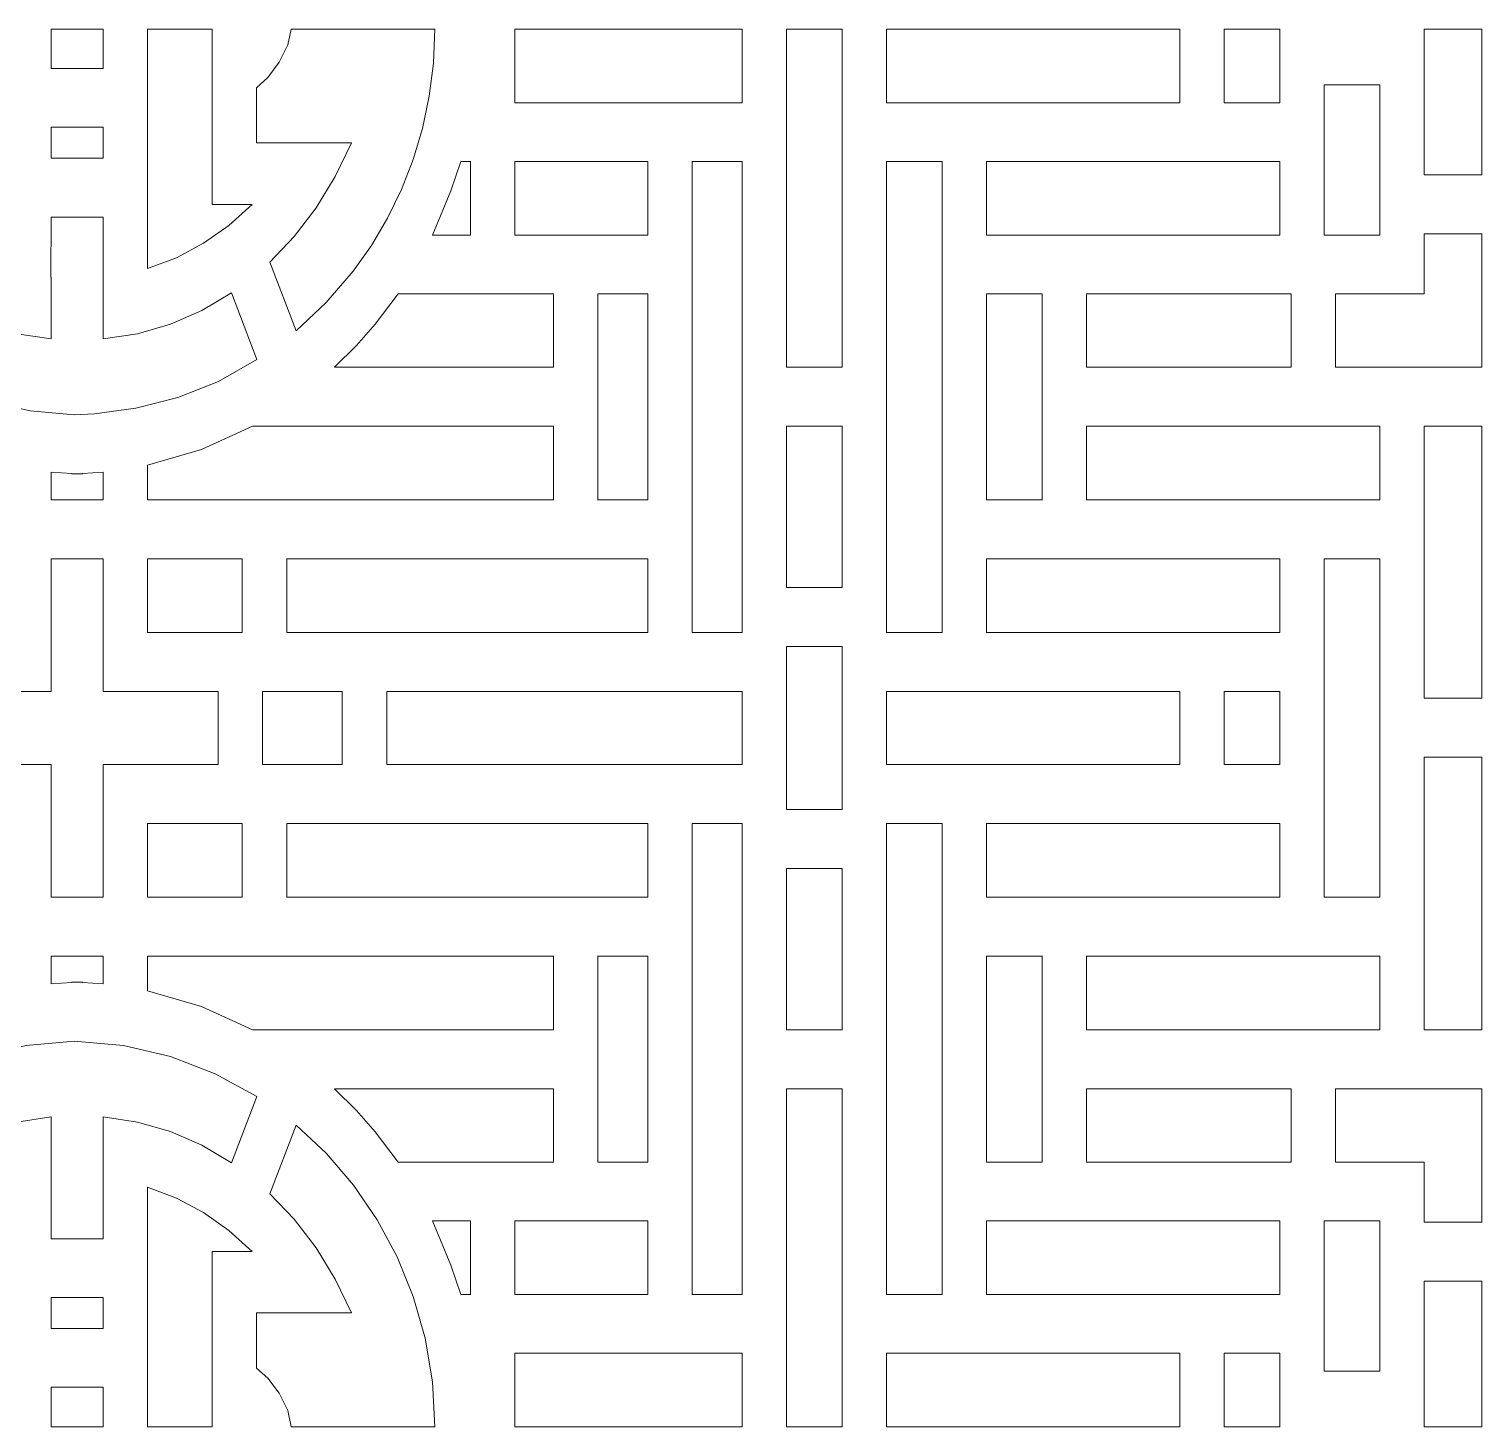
# Model space of a CAD drawing. Header units: millimetres. Extents: x -1200 to 1200, y -590 to 590.
# Drawn here: x -26 to 1200, y -590 to 590 of the extents above; entities that cross this region are included whole.
import ezdxf

# ---------------------------------------------------------------- set-up
doc = ezdxf.new("R2010")
doc.units = ezdxf.units.MM
doc.header["$MEASUREMENT"] = 0
doc.layers.add('Layer 1', color=7, linetype='Continuous')

msp = doc.modelspace()

# ---------------------------------------------------------------- linework, layer by layer
at = {"layer": 'Layer 1', "color": 250, "lineweight": 20}
for points, knots in [([(36.1132, 556.7265), (36.1132, 556.7265), (36.1132, 589.9734), (36.1132, 589.9734), (36.1132, 589.9734), (25.1447, 589.9734), (25.1447, 589.9734), (25.1447, 589.9734), (14.27, 589.9734), (14.27, 589.9734), (14.27, 589.9734), (3.2544, 589.9734), (3.2544, 589.9734), (3.2544, 589.9734), (-7.6671, 589.9734), (-7.6671, 589.9734), (-7.6671, 589.9734), (-7.6671, 556.7265), (-7.6671, 556.7265), (-7.6671, 556.7265), (36.1132, 556.7265), (36.1132, 556.7265)], [0, 0, 0, 0, 0.142857143, 0.142857143, 0.142857143, 0.285714286, 0.285714286, 0.285714286, 0.428571429, 0.428571429, 0.428571429, 0.571428571, 0.571428571, 0.571428571, 0.714285714, 0.714285714, 0.714285714, 0.857142857, 0.857142857, 0.857142857, 1, 1, 1, 1]), ([(73.6125, 589.9734), (73.6125, 589.9734), (73.5658, 387.8303), (73.5658, 387.8303), (73.5658, 387.8303), (97.9403, 396.9216), (97.9403, 396.9216), (97.9403, 396.9216), (120.9086, 409.1939), (120.9086, 409.1939), (120.9086, 409.1939), (142.2831, 424.259), (142.2831, 424.259), (142.2831, 424.259), (161.9234, 441.9861), (161.9234, 441.9861), (161.9234, 441.9861), (128.1742, 441.9861), (128.1742, 441.9861), (128.1742, 441.9861), (128.1742, 577.7008), (128.1742, 577.7008), (128.1742, 577.7008), (128.2208, 577.7008), (128.2208, 577.7008), (128.2208, 577.7008), (128.2208, 589.9734), (128.2208, 589.9734), (128.2208, 589.9734), (73.6125, 589.9734), (73.6125, 589.9734)], [0, 0, 0, 0, 0.1, 0.1, 0.1, 0.2, 0.2, 0.2, 0.3, 0.3, 0.3, 0.4, 0.4, 0.4, 0.5, 0.5, 0.5, 0.6, 0.6, 0.6, 0.7, 0.7, 0.7, 0.8, 0.8, 0.8, 0.9, 0.9, 0.9, 1, 1, 1, 1]), ([(194.9697, 589.9734), (194.9697, 589.9734), (192.0165, 576.6617), (192.0165, 576.6617), (192.0165, 576.6617), (184.7041, 562.0514), (184.7041, 562.0514), (184.7041, 562.0514), (175.1888, 548.9993), (175.1888, 548.9993), (175.1888, 548.9993), (165.6734, 540.4928), (165.6734, 540.4928), (165.6734, 540.4928), (165.6734, 493.9345), (165.6734, 493.9345), (165.6734, 493.9345), (245.828, 493.9345), (245.828, 493.9345), (245.828, 493.9345), (232.1408, 465.4927), (232.1408, 465.4927), (232.1408, 465.4927), (215.9691, 439.0641), (215.9691, 439.0641), (215.9691, 439.0641), (197.4539, 414.9084), (197.4539, 414.9084), (197.4539, 414.9084), (176.9232, 393.2202), (176.9232, 393.2202), (176.9232, 393.2202), (199.1883, 335.363), (199.1883, 335.363), (199.1883, 335.363), (224.547, 359.1292), (224.547, 359.1292), (224.547, 359.1292), (247.2809, 385.5576), (247.2809, 385.5576), (247.2809, 385.5576), (247.3278, 385.6226), (247.3278, 385.6226), (247.3278, 385.6226), (247.3278, 385.6876), (247.3278, 385.6876), (247.3278, 385.6876), (262.7028, 407.3112), (262.7028, 407.3112), (262.7028, 407.3112), (276.2962, 430.2977), (276.2962, 430.2977), (276.2962, 430.2977), (288.0147, 454.4538), (288.0147, 454.4538), (288.0147, 454.4538), (297.9049, 479.7785), (297.9049, 479.7785), (297.9049, 479.7785), (305.733, 506.0772), (305.733, 506.0772), (305.733, 506.0772), (311.4518, 533.2848), (311.4518, 533.2848), (311.4518, 533.2848), (314.9673, 561.272), (314.9673, 561.272), (314.9673, 561.272), (316.1391, 589.9734), (316.1391, 589.9734), (316.1391, 589.9734), (194.9697, 589.9734), (194.9697, 589.9734)], [0, 0, 0, 0, 0.041666667, 0.041666667, 0.041666667, 0.083333333, 0.083333333, 0.083333333, 0.125, 0.125, 0.125, 0.166666667, 0.166666667, 0.166666667, 0.208333333, 0.208333333, 0.208333333, 0.25, 0.25, 0.25, 0.291666667, 0.291666667, 0.291666667, 0.333333333, 0.333333333, 0.333333333, 0.375, 0.375, 0.375, 0.416666667, 0.416666667, 0.416666667, 0.458333333, 0.458333333, 0.458333333, 0.5, 0.5, 0.5, 0.541666667, 0.541666667, 0.541666667, 0.583333333, 0.583333333, 0.583333333, 0.625, 0.625, 0.625, 0.666666667, 0.666666667, 0.666666667, 0.708333333, 0.708333333, 0.708333333, 0.75, 0.75, 0.75, 0.791666667, 0.791666667, 0.791666667, 0.833333333, 0.833333333, 0.833333333, 0.875, 0.875, 0.875, 0.916666667, 0.916666667, 0.916666667, 0.958333333, 0.958333333, 0.958333333, 1, 1, 1, 1]), ([(383.6845, 589.9734), (383.6845, 589.9734), (575.4934, 589.9734), (575.4934, 589.9734), (575.4934, 589.9734), (575.4934, 527.8304), (575.4934, 527.8304), (575.4934, 527.8304), (383.6845, 527.8304), (383.6845, 527.8304), (383.6845, 527.8304), (383.6845, 589.9734), (383.6845, 589.9734)], [0, 0, 0, 0, 0.25, 0.25, 0.25, 0.5, 0.5, 0.5, 0.75, 0.75, 0.75, 1, 1, 1, 1]), ([(612.9926, 589.9734), (612.9926, 589.9734), (659.8667, 589.9734), (659.8667, 589.9734), (659.8667, 589.9734), (659.8667, 304.4538), (659.8667, 304.4538), (659.8667, 304.4538), (612.9926, 304.4538), (612.9926, 304.4538), (612.9926, 304.4538), (612.9926, 589.9734), (612.9926, 589.9734)], [0, 0, 0, 0, 0.25, 0.25, 0.25, 0.5, 0.5, 0.5, 0.75, 0.75, 0.75, 1, 1, 1, 1]), ([(697.3659, 589.9734), (697.3659, 589.9734), (945.0018, 589.9734), (945.0018, 589.9734), (945.0018, 589.9734), (945.0018, 527.8304), (945.0018, 527.8304), (945.0018, 527.8304), (697.3659, 527.8304), (697.3659, 527.8304), (697.3659, 527.8304), (697.3659, 589.9734), (697.3659, 589.9734)], [0, 0, 0, 0, 0.25, 0.25, 0.25, 0.5, 0.5, 0.5, 0.75, 0.75, 0.75, 1, 1, 1, 1]), ([(1029.3752, 527.8304), (1029.3752, 527.8304), (982.5012, 527.8304), (982.5012, 527.8304), (982.5012, 527.8304), (982.5012, 589.9734), (982.5012, 589.9734), (982.5012, 589.9734), (1029.3752, 589.9734), (1029.3752, 589.9734), (1029.3752, 589.9734), (1029.3752, 527.8304), (1029.3752, 527.8304)], [0, 0, 0, 0, 0.25, 0.25, 0.25, 0.5, 0.5, 0.5, 0.75, 0.75, 0.75, 1, 1, 1, 1]), ([(1199.95, 466.8564), (1199.95, 466.8564), (1185.6534, 466.8564), (1185.6534, 466.8564), (1185.6534, 466.8564), (1185.6534, 466.9864), (1185.6534, 466.9864), (1185.6534, 466.9864), (1151.2478, 466.9864), (1151.2478, 466.9864), (1151.2478, 466.9864), (1151.2478, 589.9734), (1151.2478, 589.9734), (1151.2478, 589.9734), (1199.95, 589.9734), (1199.95, 589.9734), (1199.95, 589.9734), (1199.95, 466.8564), (1199.95, 466.8564)], [0, 0, 0, 0, 0.166666667, 0.166666667, 0.166666667, 0.333333333, 0.333333333, 0.333333333, 0.5, 0.5, 0.5, 0.666666667, 0.666666667, 0.666666667, 0.833333333, 0.833333333, 0.833333333, 1, 1, 1, 1]), ([(1066.8744, 478.09), (1066.8744, 478.09), (1066.8744, 527.8304), (1066.8744, 527.8304), (1066.8744, 527.8304), (1066.8744, 543.0252), (1066.8744, 543.0252), (1066.8744, 543.0252), (1113.7485, 543.0252), (1113.7485, 543.0252), (1113.7485, 543.0252), (1113.7485, 416.0121), (1113.7485, 416.0121), (1113.7485, 416.0121), (1066.8744, 416.0121), (1066.8744, 416.0121), (1066.8744, 416.0121), (1066.8744, 478.09), (1066.8744, 478.09)], [0, 0, 0, 0, 0.166666667, 0.166666667, 0.166666667, 0.333333333, 0.333333333, 0.333333333, 0.5, 0.5, 0.5, 0.666666667, 0.666666667, 0.666666667, 0.833333333, 0.833333333, 0.833333333, 1, 1, 1, 1]), ([(36.1132, 480.9475), (36.1132, 480.9475), (36.1132, 507.0512), (36.1132, 507.0512), (36.1132, 507.0512), (-7.6671, 507.0512), (-7.6671, 507.0512), (-7.6671, 507.0512), (-7.6671, 480.9475), (-7.6671, 480.9475), (-7.6671, 480.9475), (36.1132, 480.9475), (36.1132, 480.9475)], [0, 0, 0, 0, 0.25, 0.25, 0.25, 0.5, 0.5, 0.5, 0.75, 0.75, 0.75, 1, 1, 1, 1]), ([(337.9356, 478.09), (337.9356, 478.09), (346.1853, 478.09), (346.1853, 478.09), (346.1853, 478.09), (346.1853, 416.0121), (346.1853, 416.0121), (346.1853, 416.0121), (314.0298, 416.0121), (314.0298, 416.0121), (314.0298, 416.0121), (329.4983, 453.2851), (329.4983, 453.2851), (329.4983, 453.2851), (337.9356, 478.09), (337.9356, 478.09)], [0, 0, 0, 0, 0.2, 0.2, 0.2, 0.4, 0.4, 0.4, 0.6, 0.6, 0.6, 0.8, 0.8, 0.8, 1, 1, 1, 1]), ([(383.6845, 478.09), (383.6845, 478.09), (495.9013, 478.09), (495.9013, 478.09), (495.9013, 478.09), (495.9013, 416.0121), (495.9013, 416.0121), (495.9013, 416.0121), (383.6845, 416.0121), (383.6845, 416.0121), (383.6845, 416.0121), (383.6845, 478.09), (383.6845, 478.09)], [0, 0, 0, 0, 0.25, 0.25, 0.25, 0.5, 0.5, 0.5, 0.75, 0.75, 0.75, 1, 1, 1, 1]), ([(533.4005, 478.09), (533.4005, 478.09), (575.4934, 478.09), (575.4934, 478.09), (575.4934, 478.09), (575.4934, 80.5578), (575.4934, 80.5578), (575.4934, 80.5578), (533.4005, 80.5578), (533.4005, 80.5578), (533.4005, 80.5578), (533.4005, 478.09), (533.4005, 478.09)], [0, 0, 0, 0, 0.25, 0.25, 0.25, 0.5, 0.5, 0.5, 0.75, 0.75, 0.75, 1, 1, 1, 1]), ([(697.3659, 478.09), (697.3659, 478.09), (744.2401, 478.09), (744.2401, 478.09), (744.2401, 478.09), (744.2401, 80.5578), (744.2401, 80.5578), (744.2401, 80.5578), (697.3659, 80.5578), (697.3659, 80.5578), (697.3659, 80.5578), (697.3659, 254.7138), (697.3659, 254.7138), (697.3659, 254.7138), (697.3659, 304.4538), (697.3659, 304.4538), (697.3659, 304.4538), (697.3659, 478.09), (697.3659, 478.09)], [0, 0, 0, 0, 0.166666667, 0.166666667, 0.166666667, 0.333333333, 0.333333333, 0.333333333, 0.5, 0.5, 0.5, 0.666666667, 0.666666667, 0.666666667, 0.833333333, 0.833333333, 0.833333333, 1, 1, 1, 1]), ([(781.7393, 478.09), (781.7393, 478.09), (1029.3752, 478.09), (1029.3752, 478.09), (1029.3752, 478.09), (1029.3752, 416.0121), (1029.3752, 416.0121), (1029.3752, 416.0121), (781.7393, 416.0121), (781.7393, 416.0121), (781.7393, 416.0121), (781.7393, 478.09), (781.7393, 478.09)], [0, 0, 0, 0, 0.25, 0.25, 0.25, 0.5, 0.5, 0.5, 0.75, 0.75, 0.75, 1, 1, 1, 1]), ([(166.0014, 311.142), (166.0014, 311.142), (144.3924, 367.1811), (144.3924, 367.1811), (144.3924, 367.1811), (119.3617, 352.3757), (119.3617, 352.3757), (119.3617, 352.3757), (92.8778, 340.8824), (92.8778, 340.8824), (92.8778, 340.8824), (65.0346, 332.7655), (65.0346, 332.7655), (65.0346, 332.7655), (36.1132, 328.4148), (36.1132, 328.4148), (36.1132, 328.4148), (36.1132, 380.4281), (36.1132, 380.4281), (36.1132, 380.4281), (36.301, 380.4932), (36.301, 380.4932), (36.301, 380.4932), (36.1132, 431.2718), (36.1132, 431.2718), (36.1132, 431.2718), (-7.6671, 431.2718), (-7.6671, 431.2718), (-7.6671, 431.2718), (-7.8545, 380.4932), (-7.8545, 380.4932), (-7.8545, 380.4932), (-7.6671, 380.4281), (-7.6671, 380.4281), (-7.6671, 380.4281), (-7.6671, 328.4148), (-7.6671, 328.4148), (-7.6671, 328.4148), (-36.5886, 332.7655), (-36.5886, 332.7655), (-36.5886, 332.7655), (-64.4316, 340.8824), (-64.4316, 340.8824), (-64.4316, 340.8824), (-90.9156, 352.3757), (-90.9156, 352.3757), (-90.9156, 352.3757), (-115.9463, 367.1811), (-115.9463, 367.1811), (-115.9463, 367.1811), (-137.9301, 310.2329), (-137.9301, 310.2329), (-137.9301, 310.2329), (-101.1339, 290.7524), (-101.1339, 290.7524), (-101.1339, 290.7524), (-63.3067, 276.5317), (-63.3067, 276.5317), (-63.3067, 276.5317), (-25.3388, 267.7005), (-25.3388, 267.7005), (-25.3388, 267.7005), (11.8326, 264.259), (11.8326, 264.259), (11.8326, 264.259), (28.8477, 265.1031), (28.8477, 265.1031), (28.8477, 265.1031), (63.7222, 269.8436), (63.7222, 269.8436), (63.7222, 269.8436), (99.1121, 278.8694), (99.1121, 278.8694), (99.1121, 278.8694), (133.6113, 292.5058), (133.6113, 292.5058), (133.6113, 292.5058), (166.0014, 311.142), (166.0014, 311.142)], [0, 0, 0, 0, 0.038461538, 0.038461538, 0.038461538, 0.076923077, 0.076923077, 0.076923077, 0.115384615, 0.115384615, 0.115384615, 0.153846154, 0.153846154, 0.153846154, 0.192307692, 0.192307692, 0.192307692, 0.230769231, 0.230769231, 0.230769231, 0.269230769, 0.269230769, 0.269230769, 0.307692308, 0.307692308, 0.307692308, 0.346153846, 0.346153846, 0.346153846, 0.384615385, 0.384615385, 0.384615385, 0.423076923, 0.423076923, 0.423076923, 0.461538462, 0.461538462, 0.461538462, 0.5, 0.5, 0.5, 0.538461538, 0.538461538, 0.538461538, 0.576923077, 0.576923077, 0.576923077, 0.615384615, 0.615384615, 0.615384615, 0.653846154, 0.653846154, 0.653846154, 0.692307692, 0.692307692, 0.692307692, 0.730769231, 0.730769231, 0.730769231, 0.769230769, 0.769230769, 0.769230769, 0.807692308, 0.807692308, 0.807692308, 0.846153846, 0.846153846, 0.846153846, 0.884615385, 0.884615385, 0.884615385, 0.923076923, 0.923076923, 0.923076923, 0.961538462, 0.961538462, 0.961538462, 1, 1, 1, 1]), ([(1199.95, 304.4538), (1199.95, 304.4538), (1151.2478, 304.4538), (1151.2478, 304.4538), (1151.2478, 304.4538), (1113.7485, 304.4538), (1113.7485, 304.4538), (1113.7485, 304.4538), (1076.4367, 304.4538), (1076.4367, 304.4538), (1076.4367, 304.4538), (1076.4367, 366.3368), (1076.4367, 366.3368), (1076.4367, 366.3368), (1113.7485, 366.3368), (1113.7485, 366.3368), (1113.7485, 366.3368), (1151.2478, 366.3368), (1151.2478, 366.3368), (1151.2478, 366.3368), (1151.2478, 416.0121), (1151.2478, 416.0121), (1151.2478, 416.0121), (1151.2478, 417.2461), (1151.2478, 417.2461), (1151.2478, 417.2461), (1199.95, 417.1812), (1199.95, 417.1812), (1199.95, 417.1812), (1199.95, 304.4538), (1199.95, 304.4538)], [0, 0, 0, 0, 0.1, 0.1, 0.1, 0.2, 0.2, 0.2, 0.3, 0.3, 0.3, 0.4, 0.4, 0.4, 0.5, 0.5, 0.5, 0.6, 0.6, 0.6, 0.7, 0.7, 0.7, 0.8, 0.8, 0.8, 0.9, 0.9, 0.9, 1, 1, 1, 1]), ([(285.0615, 366.3368), (285.0615, 366.3368), (416.2622, 366.3368), (416.2622, 366.3368), (416.2622, 366.3368), (416.2622, 304.4538), (416.2622, 304.4538), (416.2622, 304.4538), (231.4376, 304.4538), (231.4376, 304.4538), (231.4376, 304.4538), (250.0934, 322.8303), (250.0934, 322.8303), (250.0934, 322.8303), (265.7495, 340.7524), (265.7495, 340.7524), (265.7495, 340.7524), (285.0615, 366.3368), (285.0615, 366.3368)], [0, 0, 0, 0, 0.166666667, 0.166666667, 0.166666667, 0.333333333, 0.333333333, 0.333333333, 0.5, 0.5, 0.5, 0.666666667, 0.666666667, 0.666666667, 0.833333333, 0.833333333, 0.833333333, 1, 1, 1, 1]), ([(453.7614, 366.3368), (453.7614, 366.3368), (495.9013, 366.3368), (495.9013, 366.3368), (495.9013, 366.3368), (495.9013, 192.5058), (495.9013, 192.5058), (495.9013, 192.5058), (453.7614, 192.5058), (453.7614, 192.5058), (453.7614, 192.5058), (453.7614, 366.3368), (453.7614, 366.3368)], [0, 0, 0, 0, 0.25, 0.25, 0.25, 0.5, 0.5, 0.5, 0.75, 0.75, 0.75, 1, 1, 1, 1]), ([(781.7393, 366.3368), (781.7393, 366.3368), (828.6133, 366.3368), (828.6133, 366.3368), (828.6133, 366.3368), (828.6133, 192.5058), (828.6133, 192.5058), (828.6133, 192.5058), (781.7393, 192.5058), (781.7393, 192.5058), (781.7393, 192.5058), (781.7393, 366.3368), (781.7393, 366.3368)], [0, 0, 0, 0, 0.25, 0.25, 0.25, 0.5, 0.5, 0.5, 0.75, 0.75, 0.75, 1, 1, 1, 1]), ([(866.1127, 304.4538), (866.1127, 304.4538), (866.1127, 366.3368), (866.1127, 366.3368), (866.1127, 366.3368), (1038.9375, 366.3368), (1038.9375, 366.3368), (1038.9375, 366.3368), (1038.9375, 304.4538), (1038.9375, 304.4538), (1038.9375, 304.4538), (866.1127, 304.4538), (866.1127, 304.4538)], [0, 0, 0, 0, 0.25, 0.25, 0.25, 0.5, 0.5, 0.5, 0.75, 0.75, 0.75, 1, 1, 1, 1]), ([(73.6594, 221.7269), (73.6594, 221.7269), (119.3147, 235.1033), (119.3147, 235.1033), (119.3147, 235.1033), (162.2514, 254.7138), (162.2514, 254.7138), (162.2514, 254.7138), (416.2622, 254.7138), (416.2622, 254.7138), (416.2622, 254.7138), (416.2622, 192.5058), (416.2622, 192.5058), (416.2622, 192.5058), (73.6594, 192.5058), (73.6594, 192.5058), (73.6594, 192.5058), (73.6594, 221.7269), (73.6594, 221.7269)], [0, 0, 0, 0, 0.166666667, 0.166666667, 0.166666667, 0.333333333, 0.333333333, 0.333333333, 0.5, 0.5, 0.5, 0.666666667, 0.666666667, 0.666666667, 0.833333333, 0.833333333, 0.833333333, 1, 1, 1, 1]), ([(612.9926, 254.7138), (612.9926, 254.7138), (659.8667, 254.7138), (659.8667, 254.7138), (659.8667, 254.7138), (659.8667, 118.4799), (659.8667, 118.4799), (659.8667, 118.4799), (612.9926, 118.4799), (612.9926, 118.4799), (612.9926, 118.4799), (612.9926, 254.7138), (612.9926, 254.7138)], [0, 0, 0, 0, 0.25, 0.25, 0.25, 0.5, 0.5, 0.5, 0.75, 0.75, 0.75, 1, 1, 1, 1]), ([(1113.7485, 254.7138), (1113.7485, 254.7138), (1113.7485, 192.5058), (1113.7485, 192.5058), (1113.7485, 192.5058), (1096.4987, 192.5058), (1096.4987, 192.5058), (1096.4987, 192.5058), (1066.8744, 192.5058), (1066.8744, 192.5058), (1066.8744, 192.5058), (1029.3752, 192.5058), (1029.3752, 192.5058), (1029.3752, 192.5058), (866.1127, 192.5058), (866.1127, 192.5058), (866.1127, 192.5058), (866.1127, 254.7138), (866.1127, 254.7138), (866.1127, 254.7138), (1113.7485, 254.7138), (1113.7485, 254.7138)], [0, 0, 0, 0, 0.142857143, 0.142857143, 0.142857143, 0.285714286, 0.285714286, 0.285714286, 0.428571429, 0.428571429, 0.428571429, 0.571428571, 0.571428571, 0.571428571, 0.714285714, 0.714285714, 0.714285714, 0.857142857, 0.857142857, 0.857142857, 1, 1, 1, 1]), ([(1199.95, 254.7138), (1199.95, 254.7138), (1199.95, 25.0384), (1199.95, 25.0384), (1199.95, 25.0384), (1151.2478, 25.0384), (1151.2478, 25.0384), (1151.2478, 25.0384), (1151.2478, 254.7138), (1151.2478, 254.7138), (1151.2478, 254.7138), (1199.95, 254.7138), (1199.95, 254.7138)], [0, 0, 0, 0, 0.25, 0.25, 0.25, 0.5, 0.5, 0.5, 0.75, 0.75, 0.75, 1, 1, 1, 1]), ([(18.6292, 214.7134), (18.6292, 214.7134), (18.6292, 214.4538), (18.6292, 214.4538), (18.6292, 214.4538), (11.8326, 214.5188), (11.8326, 214.5188), (11.8326, 214.5188), (10.8951, 214.4538), (10.8951, 214.4538), (10.8951, 214.4538), (10.8482, 214.4538), (10.8482, 214.4538), (10.8482, 214.4538), (10.7543, 214.4538), (10.7543, 214.4538), (10.7543, 214.4538), (9.8168, 214.4538), (9.8168, 214.4538), (9.8168, 214.4538), (9.8168, 214.7134), (9.8168, 214.7134), (9.8168, 214.7134), (-7.714, 215.8825), (-7.714, 215.8825), (-7.714, 215.8825), (-7.714, 192.5058), (-7.714, 192.5058), (-7.714, 192.5058), (9.6762, 192.5058), (9.6762, 192.5058), (9.6762, 192.5058), (18.7232, 192.5058), (18.7232, 192.5058), (18.7232, 192.5058), (36.1601, 192.5058), (36.1601, 192.5058), (36.1601, 192.5058), (36.1601, 215.8825), (36.1601, 215.8825), (36.1601, 215.8825), (18.6292, 214.7134), (18.6292, 214.7134)], [0, 0, 0, 0, 0.071428571, 0.071428571, 0.071428571, 0.142857143, 0.142857143, 0.142857143, 0.214285714, 0.214285714, 0.214285714, 0.285714286, 0.285714286, 0.285714286, 0.357142857, 0.357142857, 0.357142857, 0.428571429, 0.428571429, 0.428571429, 0.5, 0.5, 0.5, 0.571428571, 0.571428571, 0.571428571, 0.642857143, 0.642857143, 0.642857143, 0.714285714, 0.714285714, 0.714285714, 0.785714286, 0.785714286, 0.785714286, 0.857142857, 0.857142857, 0.857142857, 0.928571429, 0.928571429, 0.928571429, 1, 1, 1, 1]), ([(133.2364, 30.8176), (133.2364, 30.8176), (73.6594, 30.8176), (73.6594, 30.8176), (73.6594, 30.8176), (73.6594, 30.6875), (73.6594, 30.6875), (73.6594, 30.6875), (36.1601, 30.6875), (36.1601, 30.6875), (36.1601, 30.6875), (36.1601, 30.8176), (36.1601, 30.8176), (36.1601, 30.8176), (36.1132, 30.8176), (36.1132, 30.8176), (36.1132, 30.8176), (36.1132, 80.5578), (36.1132, 80.5578), (36.1132, 80.5578), (36.1601, 80.5578), (36.1601, 80.5578), (36.1601, 80.5578), (36.1601, 142.7655), (36.1601, 142.7655), (36.1601, 142.7655), (-7.714, 142.7655), (-7.714, 142.7655), (-7.714, 142.7655), (-7.714, 80.5578), (-7.714, 80.5578), (-7.714, 80.5578), (-7.6671, 80.5578), (-7.6671, 80.5578), (-7.6671, 80.5578), (-7.6671, 30.8176), (-7.6671, 30.8176), (-7.6671, 30.8176), (-7.714, 30.8176), (-7.714, 30.8176), (-7.714, 30.8176), (-7.714, 30.6875), (-7.714, 30.6875), (-7.714, 30.6875), (-45.2134, 30.6875), (-45.2134, 30.6875), (-45.2134, 30.6875), (-45.2134, 30.8176), (-45.2134, 30.8176), (-45.2134, 30.8176), (-104.7902, 30.8176), (-104.7902, 30.8176), (-104.7902, 30.8176), (-104.7902, -30.8708), (-104.7902, -30.8708), (-104.7902, -30.8708), (-45.2134, -30.8708), (-45.2134, -30.8708), (-45.2134, -30.8708), (-45.2134, -30.7411), (-45.2134, -30.7411), (-45.2134, -30.7411), (-7.714, -30.7411), (-7.714, -30.7411), (-7.714, -30.7411), (-7.714, -30.8708), (-7.714, -30.8708), (-7.714, -30.8708), (-7.6671, -30.8708), (-7.6671, -30.8708), (-7.6671, -30.8708), (-7.6671, -80.611), (-7.6671, -80.611), (-7.6671, -80.611), (-7.714, -80.611), (-7.714, -80.611), (-7.714, -80.611), (-7.714, -142.8191), (-7.714, -142.8191), (-7.714, -142.8191), (36.1601, -142.8191), (36.1601, -142.8191), (36.1601, -142.8191), (36.1601, -80.611), (36.1601, -80.611), (36.1601, -80.611), (36.1132, -80.611), (36.1132, -80.611), (36.1132, -80.611), (36.1132, -30.8708), (36.1132, -30.8708), (36.1132, -30.8708), (36.1601, -30.8708), (36.1601, -30.8708), (36.1601, -30.8708), (36.1601, -30.7411), (36.1601, -30.7411), (36.1601, -30.7411), (73.6594, -30.7411), (73.6594, -30.7411), (73.6594, -30.7411), (73.6594, -30.8708), (73.6594, -30.8708), (73.6594, -30.8708), (133.2364, -30.8708), (133.2364, -30.8708), (133.2364, -30.8708), (133.2364, 30.8176), (133.2364, 30.8176)], [0, 0, 0, 0, 0.027777778, 0.027777778, 0.027777778, 0.055555556, 0.055555556, 0.055555556, 0.083333333, 0.083333333, 0.083333333, 0.111111111, 0.111111111, 0.111111111, 0.138888889, 0.138888889, 0.138888889, 0.166666667, 0.166666667, 0.166666667, 0.194444444, 0.194444444, 0.194444444, 0.222222222, 0.222222222, 0.222222222, 0.25, 0.25, 0.25, 0.277777778, 0.277777778, 0.277777778, 0.305555556, 0.305555556, 0.305555556, 0.333333333, 0.333333333, 0.333333333, 0.361111111, 0.361111111, 0.361111111, 0.388888889, 0.388888889, 0.388888889, 0.416666667, 0.416666667, 0.416666667, 0.444444444, 0.444444444, 0.444444444, 0.472222222, 0.472222222, 0.472222222, 0.5, 0.5, 0.5, 0.527777778, 0.527777778, 0.527777778, 0.555555556, 0.555555556, 0.555555556, 0.583333333, 0.583333333, 0.583333333, 0.611111111, 0.611111111, 0.611111111, 0.638888889, 0.638888889, 0.638888889, 0.666666667, 0.666666667, 0.666666667, 0.694444444, 0.694444444, 0.694444444, 0.722222222, 0.722222222, 0.722222222, 0.75, 0.75, 0.75, 0.777777778, 0.777777778, 0.777777778, 0.805555556, 0.805555556, 0.805555556, 0.833333333, 0.833333333, 0.833333333, 0.861111111, 0.861111111, 0.861111111, 0.888888889, 0.888888889, 0.888888889, 0.916666667, 0.916666667, 0.916666667, 0.944444444, 0.944444444, 0.944444444, 0.972222222, 0.972222222, 0.972222222, 1, 1, 1, 1]), ([(73.6594, 142.7655), (73.6594, 142.7655), (153.6267, 142.7655), (153.6267, 142.7655), (153.6267, 142.7655), (153.6267, 80.5578), (153.6267, 80.5578), (153.6267, 80.5578), (73.6594, 80.5578), (73.6594, 80.5578), (73.6594, 80.5578), (73.6594, 142.7655), (73.6594, 142.7655)], [0, 0, 0, 0, 0.25, 0.25, 0.25, 0.5, 0.5, 0.5, 0.75, 0.75, 0.75, 1, 1, 1, 1]), ([(191.1259, 142.7655), (191.1259, 142.7655), (416.2622, 142.7655), (416.2622, 142.7655), (416.2622, 142.7655), (453.7614, 142.7655), (453.7614, 142.7655), (453.7614, 142.7655), (495.9013, 142.7655), (495.9013, 142.7655), (495.9013, 142.7655), (495.9013, 80.5578), (495.9013, 80.5578), (495.9013, 80.5578), (191.1259, 80.5578), (191.1259, 80.5578), (191.1259, 80.5578), (191.1259, 142.7655), (191.1259, 142.7655)], [0, 0, 0, 0, 0.166666667, 0.166666667, 0.166666667, 0.333333333, 0.333333333, 0.333333333, 0.5, 0.5, 0.5, 0.666666667, 0.666666667, 0.666666667, 0.833333333, 0.833333333, 0.833333333, 1, 1, 1, 1]), ([(781.7393, 142.7655), (781.7393, 142.7655), (1029.3752, 142.7655), (1029.3752, 142.7655), (1029.3752, 142.7655), (1029.3752, 80.5578), (1029.3752, 80.5578), (1029.3752, 80.5578), (781.7393, 80.5578), (781.7393, 80.5578), (781.7393, 80.5578), (781.7393, 142.7655), (781.7393, 142.7655)], [0, 0, 0, 0, 0.25, 0.25, 0.25, 0.5, 0.5, 0.5, 0.75, 0.75, 0.75, 1, 1, 1, 1]), ([(1113.7485, 142.7655), (1113.7485, 142.7655), (1066.8744, 142.7655), (1066.8744, 142.7655), (1066.8744, 142.7655), (1066.8744, -142.8191), (1066.8744, -142.8191), (1066.8744, -142.8191), (1113.7485, -142.8191), (1113.7485, -142.8191), (1113.7485, -142.8191), (1113.7485, 142.7655), (1113.7485, 142.7655)], [0, 0, 0, 0, 0.25, 0.25, 0.25, 0.5, 0.5, 0.5, 0.75, 0.75, 0.75, 1, 1, 1, 1]), ([(659.8667, 68.7395), (659.8667, 68.7395), (612.9926, 68.7395), (612.9926, 68.7395), (612.9926, 68.7395), (612.9926, -68.7927), (612.9926, -68.7927), (612.9926, -68.7927), (659.8667, -68.7927), (659.8667, -68.7927), (659.8667, -68.7927), (659.8667, 68.7395), (659.8667, 68.7395)], [0, 0, 0, 0, 0.25, 0.25, 0.25, 0.5, 0.5, 0.5, 0.75, 0.75, 0.75, 1, 1, 1, 1]), ([(237.9999, 30.8176), (237.9999, 30.8176), (170.7356, 30.8176), (170.7356, 30.8176), (170.7356, 30.8176), (170.7356, -30.8708), (170.7356, -30.8708), (170.7356, -30.8708), (237.9999, -30.8708), (237.9999, -30.8708), (237.9999, -30.8708), (237.9999, 30.8176), (237.9999, 30.8176)], [0, 0, 0, 0, 0.25, 0.25, 0.25, 0.5, 0.5, 0.5, 0.75, 0.75, 0.75, 1, 1, 1, 1]), ([(575.4934, 30.8176), (575.4934, 30.8176), (533.4005, 30.8176), (533.4005, 30.8176), (533.4005, 30.8176), (533.4005, 30.6875), (533.4005, 30.6875), (533.4005, 30.6875), (495.9013, 30.6875), (495.9013, 30.6875), (495.9013, 30.6875), (495.9013, 30.8176), (495.9013, 30.8176), (495.9013, 30.8176), (275.4993, 30.8176), (275.4993, 30.8176), (275.4993, 30.8176), (275.4993, -30.8708), (275.4993, -30.8708), (275.4993, -30.8708), (495.9013, -30.8708), (495.9013, -30.8708), (495.9013, -30.8708), (495.9013, -30.7411), (495.9013, -30.7411), (495.9013, -30.7411), (533.4005, -30.7411), (533.4005, -30.7411), (533.4005, -30.7411), (533.4005, -30.8708), (533.4005, -30.8708), (533.4005, -30.8708), (575.4934, -30.8708), (575.4934, -30.8708), (575.4934, -30.8708), (575.4934, 30.8176), (575.4934, 30.8176)], [0, 0, 0, 0, 0.083333333, 0.083333333, 0.083333333, 0.166666667, 0.166666667, 0.166666667, 0.25, 0.25, 0.25, 0.333333333, 0.333333333, 0.333333333, 0.416666667, 0.416666667, 0.416666667, 0.5, 0.5, 0.5, 0.583333333, 0.583333333, 0.583333333, 0.666666667, 0.666666667, 0.666666667, 0.75, 0.75, 0.75, 0.833333333, 0.833333333, 0.833333333, 0.916666667, 0.916666667, 0.916666667, 1, 1, 1, 1]), ([(945.0018, 30.8176), (945.0018, 30.8176), (781.7393, 30.8176), (781.7393, 30.8176), (781.7393, 30.8176), (781.7393, 30.6875), (781.7393, 30.6875), (781.7393, 30.6875), (744.2401, 30.6875), (744.2401, 30.6875), (744.2401, 30.6875), (744.2401, 30.8176), (744.2401, 30.8176), (744.2401, 30.8176), (697.3659, 30.8176), (697.3659, 30.8176), (697.3659, 30.8176), (697.3659, -30.8708), (697.3659, -30.8708), (697.3659, -30.8708), (744.2401, -30.8708), (744.2401, -30.8708), (744.2401, -30.8708), (744.2401, -30.7411), (744.2401, -30.7411), (744.2401, -30.7411), (781.7393, -30.7411), (781.7393, -30.7411), (781.7393, -30.7411), (781.7393, -30.8708), (781.7393, -30.8708), (781.7393, -30.8708), (945.0018, -30.8708), (945.0018, -30.8708), (945.0018, -30.8708), (945.0018, 30.8176), (945.0018, 30.8176)], [0, 0, 0, 0, 0.083333333, 0.083333333, 0.083333333, 0.166666667, 0.166666667, 0.166666667, 0.25, 0.25, 0.25, 0.333333333, 0.333333333, 0.333333333, 0.416666667, 0.416666667, 0.416666667, 0.5, 0.5, 0.5, 0.583333333, 0.583333333, 0.583333333, 0.666666667, 0.666666667, 0.666666667, 0.75, 0.75, 0.75, 0.833333333, 0.833333333, 0.833333333, 0.916666667, 0.916666667, 0.916666667, 1, 1, 1, 1]), ([(1029.3752, 30.8176), (1029.3752, 30.8176), (982.5012, 30.8176), (982.5012, 30.8176), (982.5012, 30.8176), (982.5012, -30.8708), (982.5012, -30.8708), (982.5012, -30.8708), (1029.3752, -30.8708), (1029.3752, -30.8708), (1029.3752, -30.8708), (1029.3752, 30.8176), (1029.3752, 30.8176)], [0, 0, 0, 0, 0.25, 0.25, 0.25, 0.5, 0.5, 0.5, 0.75, 0.75, 0.75, 1, 1, 1, 1]), ([(1199.95, -254.7671), (1199.95, -254.7671), (1190.3876, -254.7671), (1190.3876, -254.7671), (1190.3876, -254.7671), (1176.1849, -254.7671), (1176.1849, -254.7671), (1176.1849, -254.7671), (1151.2478, -254.7671), (1151.2478, -254.7671), (1151.2478, -254.7671), (1151.2478, -139.767), (1151.2478, -139.767), (1151.2478, -139.767), (1151.2478, -24.702), (1151.2478, -24.702), (1151.2478, -24.702), (1199.95, -24.702), (1199.95, -24.702), (1199.95, -24.702), (1199.95, -254.7671), (1199.95, -254.7671)], [0, 0, 0, 0, 0.142857143, 0.142857143, 0.142857143, 0.285714286, 0.285714286, 0.285714286, 0.428571429, 0.428571429, 0.428571429, 0.571428571, 0.571428571, 0.571428571, 0.714285714, 0.714285714, 0.714285714, 0.857142857, 0.857142857, 0.857142857, 1, 1, 1, 1]), ([(73.6594, -142.8191), (73.6594, -142.8191), (153.6267, -142.8191), (153.6267, -142.8191), (153.6267, -142.8191), (153.6267, -80.611), (153.6267, -80.611), (153.6267, -80.611), (73.6594, -80.611), (73.6594, -80.611), (73.6594, -80.611), (73.6594, -142.8191), (73.6594, -142.8191)], [0, 0, 0, 0, 0.25, 0.25, 0.25, 0.5, 0.5, 0.5, 0.75, 0.75, 0.75, 1, 1, 1, 1]), ([(191.1259, -142.8191), (191.1259, -142.8191), (416.2622, -142.8191), (416.2622, -142.8191), (416.2622, -142.8191), (453.7614, -142.8191), (453.7614, -142.8191), (453.7614, -142.8191), (495.9013, -142.8191), (495.9013, -142.8191), (495.9013, -142.8191), (495.9013, -80.611), (495.9013, -80.611), (495.9013, -80.611), (191.1259, -80.611), (191.1259, -80.611), (191.1259, -80.611), (191.1259, -142.8191), (191.1259, -142.8191)], [0, 0, 0, 0, 0.166666667, 0.166666667, 0.166666667, 0.333333333, 0.333333333, 0.333333333, 0.5, 0.5, 0.5, 0.666666667, 0.666666667, 0.666666667, 0.833333333, 0.833333333, 0.833333333, 1, 1, 1, 1]), ([(533.4005, -478.1437), (533.4005, -478.1437), (575.4934, -478.1437), (575.4934, -478.1437), (575.4934, -478.1437), (575.4934, -80.611), (575.4934, -80.611), (575.4934, -80.611), (533.4005, -80.611), (533.4005, -80.611), (533.4005, -80.611), (533.4005, -478.1437), (533.4005, -478.1437)], [0, 0, 0, 0, 0.25, 0.25, 0.25, 0.5, 0.5, 0.5, 0.75, 0.75, 0.75, 1, 1, 1, 1]), ([(697.3659, -478.1437), (697.3659, -478.1437), (744.2401, -478.1437), (744.2401, -478.1437), (744.2401, -478.1437), (744.2401, -80.611), (744.2401, -80.611), (744.2401, -80.611), (697.3659, -80.611), (697.3659, -80.611), (697.3659, -80.611), (697.3659, -254.7671), (697.3659, -254.7671), (697.3659, -254.7671), (697.3659, -304.5073), (697.3659, -304.5073), (697.3659, -304.5073), (697.3659, -478.1437), (697.3659, -478.1437)], [0, 0, 0, 0, 0.166666667, 0.166666667, 0.166666667, 0.333333333, 0.333333333, 0.333333333, 0.5, 0.5, 0.5, 0.666666667, 0.666666667, 0.666666667, 0.833333333, 0.833333333, 0.833333333, 1, 1, 1, 1]), ([(781.7393, -142.8191), (781.7393, -142.8191), (1029.3752, -142.8191), (1029.3752, -142.8191), (1029.3752, -142.8191), (1029.3752, -80.611), (1029.3752, -80.611), (1029.3752, -80.611), (781.7393, -80.611), (781.7393, -80.611), (781.7393, -80.611), (781.7393, -142.8191), (781.7393, -142.8191)], [0, 0, 0, 0, 0.25, 0.25, 0.25, 0.5, 0.5, 0.5, 0.75, 0.75, 0.75, 1, 1, 1, 1]), ([(612.9926, -254.7671), (612.9926, -254.7671), (659.8667, -254.7671), (659.8667, -254.7671), (659.8667, -254.7671), (659.8667, -118.5331), (659.8667, -118.5331), (659.8667, -118.5331), (612.9926, -118.5331), (612.9926, -118.5331), (612.9926, -118.5331), (612.9926, -254.7671), (612.9926, -254.7671)], [0, 0, 0, 0, 0.25, 0.25, 0.25, 0.5, 0.5, 0.5, 0.75, 0.75, 0.75, 1, 1, 1, 1]), ([(18.6292, -214.767), (18.6292, -214.767), (18.6292, -214.5073), (18.6292, -214.5073), (18.6292, -214.5073), (11.8326, -214.5723), (11.8326, -214.5723), (11.8326, -214.5723), (10.8951, -214.5073), (10.8951, -214.5073), (10.8951, -214.5073), (10.8482, -214.5073), (10.8482, -214.5073), (10.8482, -214.5073), (10.7543, -214.5073), (10.7543, -214.5073), (10.7543, -214.5073), (9.8168, -214.5073), (9.8168, -214.5073), (9.8168, -214.5073), (9.8168, -214.767), (9.8168, -214.767), (9.8168, -214.767), (-7.714, -215.9357), (-7.714, -215.9357), (-7.714, -215.9357), (-7.714, -192.5591), (-7.714, -192.5591), (-7.714, -192.5591), (36.1601, -192.5591), (36.1601, -192.5591), (36.1601, -192.5591), (36.1601, -215.9357), (36.1601, -215.9357), (36.1601, -215.9357), (18.6292, -214.767), (18.6292, -214.767)], [0, 0, 0, 0, 0.083333333, 0.083333333, 0.083333333, 0.166666667, 0.166666667, 0.166666667, 0.25, 0.25, 0.25, 0.333333333, 0.333333333, 0.333333333, 0.416666667, 0.416666667, 0.416666667, 0.5, 0.5, 0.5, 0.583333333, 0.583333333, 0.583333333, 0.666666667, 0.666666667, 0.666666667, 0.75, 0.75, 0.75, 0.833333333, 0.833333333, 0.833333333, 0.916666667, 0.916666667, 0.916666667, 1, 1, 1, 1]), ([(73.6594, -221.7798), (73.6594, -221.7798), (119.3147, -235.1565), (119.3147, -235.1565), (119.3147, -235.1565), (162.2514, -254.7671), (162.2514, -254.7671), (162.2514, -254.7671), (416.2622, -254.7671), (416.2622, -254.7671), (416.2622, -254.7671), (416.2622, -192.5591), (416.2622, -192.5591), (416.2622, -192.5591), (73.6594, -192.5591), (73.6594, -192.5591), (73.6594, -192.5591), (73.6594, -221.7798), (73.6594, -221.7798)], [0, 0, 0, 0, 0.166666667, 0.166666667, 0.166666667, 0.333333333, 0.333333333, 0.333333333, 0.5, 0.5, 0.5, 0.666666667, 0.666666667, 0.666666667, 0.833333333, 0.833333333, 0.833333333, 1, 1, 1, 1]), ([(453.7614, -366.3904), (453.7614, -366.3904), (495.9013, -366.3904), (495.9013, -366.3904), (495.9013, -366.3904), (495.9013, -192.5591), (495.9013, -192.5591), (495.9013, -192.5591), (453.7614, -192.5591), (453.7614, -192.5591), (453.7614, -192.5591), (453.7614, -366.3904), (453.7614, -366.3904)], [0, 0, 0, 0, 0.25, 0.25, 0.25, 0.5, 0.5, 0.5, 0.75, 0.75, 0.75, 1, 1, 1, 1]), ([(781.7393, -366.3904), (781.7393, -366.3904), (828.6133, -366.3904), (828.6133, -366.3904), (828.6133, -366.3904), (828.6133, -192.5591), (828.6133, -192.5591), (828.6133, -192.5591), (781.7393, -192.5591), (781.7393, -192.5591), (781.7393, -192.5591), (781.7393, -366.3904), (781.7393, -366.3904)], [0, 0, 0, 0, 0.25, 0.25, 0.25, 0.5, 0.5, 0.5, 0.75, 0.75, 0.75, 1, 1, 1, 1]), ([(1113.7485, -254.7671), (1113.7485, -254.7671), (1113.7485, -192.5591), (1113.7485, -192.5591), (1113.7485, -192.5591), (1096.4987, -192.5591), (1096.4987, -192.5591), (1096.4987, -192.5591), (1066.8744, -192.5591), (1066.8744, -192.5591), (1066.8744, -192.5591), (1029.3752, -192.5591), (1029.3752, -192.5591), (1029.3752, -192.5591), (866.1127, -192.5591), (866.1127, -192.5591), (866.1127, -192.5591), (866.1127, -254.7671), (866.1127, -254.7671), (866.1127, -254.7671), (1113.7485, -254.7671), (1113.7485, -254.7671)], [0, 0, 0, 0, 0.142857143, 0.142857143, 0.142857143, 0.285714286, 0.285714286, 0.285714286, 0.428571429, 0.428571429, 0.428571429, 0.571428571, 0.571428571, 0.571428571, 0.714285714, 0.714285714, 0.714285714, 0.857142857, 0.857142857, 0.857142857, 1, 1, 1, 1]), ([(-138.3053, -309.3775), (-138.3053, -309.3775), (-115.9932, -367.1048), (-115.9932, -367.1048), (-115.9932, -367.1048), (-90.9624, -352.2993), (-90.9624, -352.2993), (-90.9624, -352.2993), (-64.4787, -340.741), (-64.4787, -340.741), (-64.4787, -340.741), (-36.5886, -332.6242), (-36.5886, -332.6242), (-36.5886, -332.6242), (-7.714, -328.2733), (-7.714, -328.2733), (-7.714, -328.2733), (-7.714, -431.1308), (-7.714, -431.1308), (-7.714, -431.1308), (36.1132, -431.1308), (36.1132, -431.1308), (36.1132, -431.1308), (36.1132, -328.2733), (36.1132, -328.2733), (36.1132, -328.2733), (65.0346, -332.6242), (65.0346, -332.6242), (65.0346, -332.6242), (92.8778, -340.741), (92.8778, -340.741), (92.8778, -340.741), (119.3617, -352.2993), (119.3617, -352.2993), (119.3617, -352.2993), (144.3924, -367.1048), (144.3924, -367.1048), (144.3924, -367.1048), (166.0014, -311.1306), (166.0014, -311.1306), (166.0014, -311.1306), (130.7988, -291.9097), (130.7988, -291.9097), (130.7988, -291.9097), (93.1121, -277.4294), (93.1121, -277.4294), (93.1121, -277.4294), (53.4099, -268.1438), (53.4099, -268.1438), (53.4099, -268.1438), (11.8326, -264.3124), (11.8326, -264.3124), (11.8326, -264.3124), (-28.7605, -267.9488), (-28.7605, -267.9488), (-28.7605, -267.9488), (-67.4785, -276.9746), (-67.4785, -276.9746), (-67.4785, -276.9746), (-104.0872, -290.871), (-104.0872, -290.871), (-104.0872, -290.871), (-138.3053, -309.3775), (-138.3053, -309.3775)], [0, 0, 0, 0, 0.047619048, 0.047619048, 0.047619048, 0.095238095, 0.095238095, 0.095238095, 0.142857143, 0.142857143, 0.142857143, 0.19047619, 0.19047619, 0.19047619, 0.238095238, 0.238095238, 0.238095238, 0.285714286, 0.285714286, 0.285714286, 0.333333333, 0.333333333, 0.333333333, 0.380952381, 0.380952381, 0.380952381, 0.428571429, 0.428571429, 0.428571429, 0.476190476, 0.476190476, 0.476190476, 0.523809524, 0.523809524, 0.523809524, 0.571428571, 0.571428571, 0.571428571, 0.619047619, 0.619047619, 0.619047619, 0.666666667, 0.666666667, 0.666666667, 0.714285714, 0.714285714, 0.714285714, 0.761904762, 0.761904762, 0.761904762, 0.80952381, 0.80952381, 0.80952381, 0.857142857, 0.857142857, 0.857142857, 0.904761905, 0.904761905, 0.904761905, 0.952380952, 0.952380952, 0.952380952, 1, 1, 1, 1]), ([(285.0615, -366.3904), (285.0615, -366.3904), (416.2622, -366.3904), (416.2622, -366.3904), (416.2622, -366.3904), (416.2622, -304.5073), (416.2622, -304.5073), (416.2622, -304.5073), (231.4376, -304.5073), (231.4376, -304.5073), (231.4376, -304.5073), (250.0934, -322.8839), (250.0934, -322.8839), (250.0934, -322.8839), (265.7495, -340.8061), (265.7495, -340.8061), (265.7495, -340.8061), (285.0615, -366.3904), (285.0615, -366.3904)], [0, 0, 0, 0, 0.166666667, 0.166666667, 0.166666667, 0.333333333, 0.333333333, 0.333333333, 0.5, 0.5, 0.5, 0.666666667, 0.666666667, 0.666666667, 0.833333333, 0.833333333, 0.833333333, 1, 1, 1, 1]), ([(612.9926, -590.0266), (612.9926, -590.0266), (659.8667, -590.0266), (659.8667, -590.0266), (659.8667, -590.0266), (659.8667, -304.5073), (659.8667, -304.5073), (659.8667, -304.5073), (612.9926, -304.5073), (612.9926, -304.5073), (612.9926, -304.5073), (612.9926, -590.0266), (612.9926, -590.0266)], [0, 0, 0, 0, 0.25, 0.25, 0.25, 0.5, 0.5, 0.5, 0.75, 0.75, 0.75, 1, 1, 1, 1]), ([(866.1127, -304.5073), (866.1127, -304.5073), (866.1127, -366.3904), (866.1127, -366.3904), (866.1127, -366.3904), (1038.9375, -366.3904), (1038.9375, -366.3904), (1038.9375, -366.3904), (1038.9375, -304.5073), (1038.9375, -304.5073), (1038.9375, -304.5073), (866.1127, -304.5073), (866.1127, -304.5073)], [0, 0, 0, 0, 0.25, 0.25, 0.25, 0.5, 0.5, 0.5, 0.75, 0.75, 0.75, 1, 1, 1, 1]), ([(1190.3876, -304.5073), (1190.3876, -304.5073), (1199.95, -304.5073), (1199.95, -304.5073), (1199.95, -304.5073), (1199.95, -417.2993), (1199.95, -417.2993), (1199.95, -417.2993), (1151.2478, -417.2993), (1151.2478, -417.2993), (1151.2478, -417.2993), (1151.2478, -416.0656), (1151.2478, -416.0656), (1151.2478, -416.0656), (1151.2478, -366.3904), (1151.2478, -366.3904), (1151.2478, -366.3904), (1113.7485, -366.3904), (1113.7485, -366.3904), (1113.7485, -366.3904), (1076.4367, -366.3904), (1076.4367, -366.3904), (1076.4367, -366.3904), (1076.4367, -304.5073), (1076.4367, -304.5073), (1076.4367, -304.5073), (1113.7485, -304.5073), (1113.7485, -304.5073), (1113.7485, -304.5073), (1151.2478, -304.5073), (1151.2478, -304.5073), (1151.2478, -304.5073), (1176.1849, -304.5073), (1176.1849, -304.5073), (1176.1849, -304.5073), (1190.3876, -304.5073), (1190.3876, -304.5073)], [0, 0, 0, 0, 0.083333333, 0.083333333, 0.083333333, 0.166666667, 0.166666667, 0.166666667, 0.25, 0.25, 0.25, 0.333333333, 0.333333333, 0.333333333, 0.416666667, 0.416666667, 0.416666667, 0.5, 0.5, 0.5, 0.583333333, 0.583333333, 0.583333333, 0.666666667, 0.666666667, 0.666666667, 0.75, 0.75, 0.75, 0.833333333, 0.833333333, 0.833333333, 0.916666667, 0.916666667, 0.916666667, 1, 1, 1, 1]), ([(194.9697, -590.0266), (194.9697, -590.0266), (191.9228, -576.1953), (191.9228, -576.1953), (191.9228, -576.1953), (184.6574, -561.5852), (184.6574, -561.5852), (184.6574, -561.5852), (175.1417, -548.7279), (175.1417, -548.7279), (175.1417, -548.7279), (165.6734, -540.3513), (165.6734, -540.3513), (165.6734, -540.3513), (165.6734, -493.7931), (165.6734, -493.7931), (165.6734, -493.7931), (212.3131, -493.7931), (212.3131, -493.7931), (212.3131, -493.7931), (245.828, -493.7931), (245.828, -493.7931), (245.828, -493.7931), (232.1408, -465.3513), (232.1408, -465.3513), (232.1408, -465.3513), (215.9691, -438.9229), (215.9691, -438.9229), (215.9691, -438.9229), (197.4539, -414.767), (197.4539, -414.767), (197.4539, -414.767), (176.9232, -393.1437), (176.9232, -393.1437), (176.9232, -393.1437), (199.1883, -335.4162), (199.1883, -335.4162), (199.1883, -335.4162), (224.6408, -359.3125), (224.6408, -359.3125), (224.6408, -359.3125), (247.5153, -385.9359), (247.5153, -385.9359), (247.5153, -385.9359), (267.4838, -415.0916), (267.4838, -415.0916), (267.4838, -415.0916), (284.4053, -446.5202), (284.4053, -446.5202), (284.4053, -446.5202), (297.9518, -479.9617), (297.9518, -479.9617), (297.9518, -479.9617), (307.9362, -515.1567), (307.9362, -515.1567), (307.9362, -515.1567), (314.0298, -551.9746), (314.0298, -551.9746), (314.0298, -551.9746), (316.1391, -590.0266), (316.1391, -590.0266), (316.1391, -590.0266), (194.9697, -590.0266), (194.9697, -590.0266)], [0, 0, 0, 0, 0.047619048, 0.047619048, 0.047619048, 0.095238095, 0.095238095, 0.095238095, 0.142857143, 0.142857143, 0.142857143, 0.19047619, 0.19047619, 0.19047619, 0.238095238, 0.238095238, 0.238095238, 0.285714286, 0.285714286, 0.285714286, 0.333333333, 0.333333333, 0.333333333, 0.380952381, 0.380952381, 0.380952381, 0.428571429, 0.428571429, 0.428571429, 0.476190476, 0.476190476, 0.476190476, 0.523809524, 0.523809524, 0.523809524, 0.571428571, 0.571428571, 0.571428571, 0.619047619, 0.619047619, 0.619047619, 0.666666667, 0.666666667, 0.666666667, 0.714285714, 0.714285714, 0.714285714, 0.761904762, 0.761904762, 0.761904762, 0.80952381, 0.80952381, 0.80952381, 0.857142857, 0.857142857, 0.857142857, 0.904761905, 0.904761905, 0.904761905, 0.952380952, 0.952380952, 0.952380952, 1, 1, 1, 1]), ([(73.6125, -590.0266), (73.6125, -590.0266), (73.5658, -387.6889), (73.5658, -387.6889), (73.5658, -387.6889), (97.9403, -396.8445), (97.9403, -396.8445), (97.9403, -396.8445), (120.9086, -409.0529), (120.9086, -409.0529), (120.9086, -409.0529), (142.2831, -424.1176), (142.2831, -424.1176), (142.2831, -424.1176), (161.9234, -441.845), (161.9234, -441.845), (161.9234, -441.845), (128.1742, -441.845), (128.1742, -441.845), (128.1742, -441.845), (128.1742, -528.1437), (128.1742, -528.1437), (128.1742, -528.1437), (128.1742, -528.1437), (128.1742, -528.1437), (128.1742, -528.1437), (128.2208, -590.0266), (128.2208, -590.0266), (128.2208, -590.0266), (73.6125, -590.0266), (73.6125, -590.0266)], [0, 0, 0, 0, 0.1, 0.1, 0.1, 0.2, 0.2, 0.2, 0.3, 0.3, 0.3, 0.4, 0.4, 0.4, 0.5, 0.5, 0.5, 0.6, 0.6, 0.6, 0.7, 0.7, 0.7, 0.8, 0.8, 0.8, 0.9, 0.9, 0.9, 1, 1, 1, 1]), ([(337.9356, -478.1437), (337.9356, -478.1437), (346.1853, -478.1437), (346.1853, -478.1437), (346.1853, -478.1437), (346.1853, -416.0656), (346.1853, -416.0656), (346.1853, -416.0656), (314.0298, -416.0656), (314.0298, -416.0656), (314.0298, -416.0656), (329.4983, -453.3383), (329.4983, -453.3383), (329.4983, -453.3383), (337.9356, -478.1437), (337.9356, -478.1437)], [0, 0, 0, 0, 0.2, 0.2, 0.2, 0.4, 0.4, 0.4, 0.6, 0.6, 0.6, 0.8, 0.8, 0.8, 1, 1, 1, 1]), ([(383.6845, -478.1437), (383.6845, -478.1437), (495.9013, -478.1437), (495.9013, -478.1437), (495.9013, -478.1437), (495.9013, -416.0656), (495.9013, -416.0656), (495.9013, -416.0656), (383.6845, -416.0656), (383.6845, -416.0656), (383.6845, -416.0656), (383.6845, -478.1437), (383.6845, -478.1437)], [0, 0, 0, 0, 0.25, 0.25, 0.25, 0.5, 0.5, 0.5, 0.75, 0.75, 0.75, 1, 1, 1, 1]), ([(781.7393, -478.1437), (781.7393, -478.1437), (1029.3752, -478.1437), (1029.3752, -478.1437), (1029.3752, -478.1437), (1029.3752, -416.0656), (1029.3752, -416.0656), (1029.3752, -416.0656), (781.7393, -416.0656), (781.7393, -416.0656), (781.7393, -416.0656), (781.7393, -478.1437), (781.7393, -478.1437)], [0, 0, 0, 0, 0.25, 0.25, 0.25, 0.5, 0.5, 0.5, 0.75, 0.75, 0.75, 1, 1, 1, 1]), ([(1066.8744, -478.1437), (1066.8744, -478.1437), (1066.8744, -527.884), (1066.8744, -527.884), (1066.8744, -527.884), (1066.8744, -543.0787), (1066.8744, -543.0787), (1066.8744, -543.0787), (1113.7485, -543.0787), (1113.7485, -543.0787), (1113.7485, -543.0787), (1113.7485, -416.0656), (1113.7485, -416.0656), (1113.7485, -416.0656), (1066.8744, -416.0656), (1066.8744, -416.0656), (1066.8744, -416.0656), (1066.8744, -478.1437), (1066.8744, -478.1437)], [0, 0, 0, 0, 0.166666667, 0.166666667, 0.166666667, 0.333333333, 0.333333333, 0.333333333, 0.5, 0.5, 0.5, 0.666666667, 0.666666667, 0.666666667, 0.833333333, 0.833333333, 0.833333333, 1, 1, 1, 1]), ([(1199.95, -467.0397), (1199.95, -467.0397), (1199.95, -590.0266), (1199.95, -590.0266), (1199.95, -590.0266), (1151.2478, -590.0266), (1151.2478, -590.0266), (1151.2478, -590.0266), (1151.2478, -467.0397), (1151.2478, -467.0397), (1151.2478, -467.0397), (1199.95, -467.0397), (1199.95, -467.0397)], [0, 0, 0, 0, 0.25, 0.25, 0.25, 0.5, 0.5, 0.5, 0.75, 0.75, 0.75, 1, 1, 1, 1]), ([(-7.714, -480.8707), (-7.714, -480.8707), (-7.714, -506.9098), (-7.714, -506.9098), (-7.714, -506.9098), (36.1132, -506.9098), (36.1132, -506.9098), (36.1132, -506.9098), (36.1132, -480.8707), (36.1132, -480.8707), (36.1132, -480.8707), (-7.714, -480.8707), (-7.714, -480.8707)], [0, 0, 0, 0, 0.25, 0.25, 0.25, 0.5, 0.5, 0.5, 0.75, 0.75, 0.75, 1, 1, 1, 1]), ([(383.6845, -590.0266), (383.6845, -590.0266), (575.4934, -590.0266), (575.4934, -590.0266), (575.4934, -590.0266), (575.4934, -527.884), (575.4934, -527.884), (575.4934, -527.884), (383.6845, -527.884), (383.6845, -527.884), (383.6845, -527.884), (383.6845, -590.0266), (383.6845, -590.0266)], [0, 0, 0, 0, 0.25, 0.25, 0.25, 0.5, 0.5, 0.5, 0.75, 0.75, 0.75, 1, 1, 1, 1]), ([(697.3659, -590.0266), (697.3659, -590.0266), (945.0018, -590.0266), (945.0018, -590.0266), (945.0018, -590.0266), (945.0018, -527.884), (945.0018, -527.884), (945.0018, -527.884), (697.3659, -527.884), (697.3659, -527.884), (697.3659, -527.884), (697.3659, -590.0266), (697.3659, -590.0266)], [0, 0, 0, 0, 0.25, 0.25, 0.25, 0.5, 0.5, 0.5, 0.75, 0.75, 0.75, 1, 1, 1, 1]), ([(1029.3752, -527.884), (1029.3752, -527.884), (982.5012, -527.884), (982.5012, -527.884), (982.5012, -527.884), (982.5012, -590.0266), (982.5012, -590.0266), (982.5012, -590.0266), (1029.3752, -590.0266), (1029.3752, -590.0266), (1029.3752, -590.0266), (1029.3752, -527.884), (1029.3752, -527.884)], [0, 0, 0, 0, 0.25, 0.25, 0.25, 0.5, 0.5, 0.5, 0.75, 0.75, 0.75, 1, 1, 1, 1]), ([(-7.714, -556.585), (-7.714, -556.585), (-7.714, -590.0266), (-7.714, -590.0266), (-7.714, -590.0266), (-7.6671, -590.0266), (-7.6671, -590.0266), (-7.6671, -590.0266), (-2.2297, -590.0266), (-2.2297, -590.0266), (-2.2297, -590.0266), (3.2544, -590.0266), (3.2544, -590.0266), (3.2544, -590.0266), (8.7389, -590.0266), (8.7389, -590.0266), (8.7389, -590.0266), (14.27, -590.0266), (14.27, -590.0266), (14.27, -590.0266), (19.7073, -590.0266), (19.7073, -590.0266), (19.7073, -590.0266), (25.1917, -590.0266), (25.1917, -590.0266), (25.1917, -590.0266), (30.676, -590.0266), (30.676, -590.0266), (30.676, -590.0266), (36.1132, -590.0266), (36.1132, -590.0266), (36.1132, -590.0266), (36.1132, -556.585), (36.1132, -556.585), (36.1132, -556.585), (-7.714, -556.585), (-7.714, -556.585)], [0, 0, 0, 0, 0.083333333, 0.083333333, 0.083333333, 0.166666667, 0.166666667, 0.166666667, 0.25, 0.25, 0.25, 0.333333333, 0.333333333, 0.333333333, 0.416666667, 0.416666667, 0.416666667, 0.5, 0.5, 0.5, 0.583333333, 0.583333333, 0.583333333, 0.666666667, 0.666666667, 0.666666667, 0.75, 0.75, 0.75, 0.833333333, 0.833333333, 0.833333333, 0.916666667, 0.916666667, 0.916666667, 1, 1, 1, 1])]:
    msp.add_open_spline(points, degree=3, knots=knots, dxfattribs=at)

doc.saveas('drawing.dxf')
